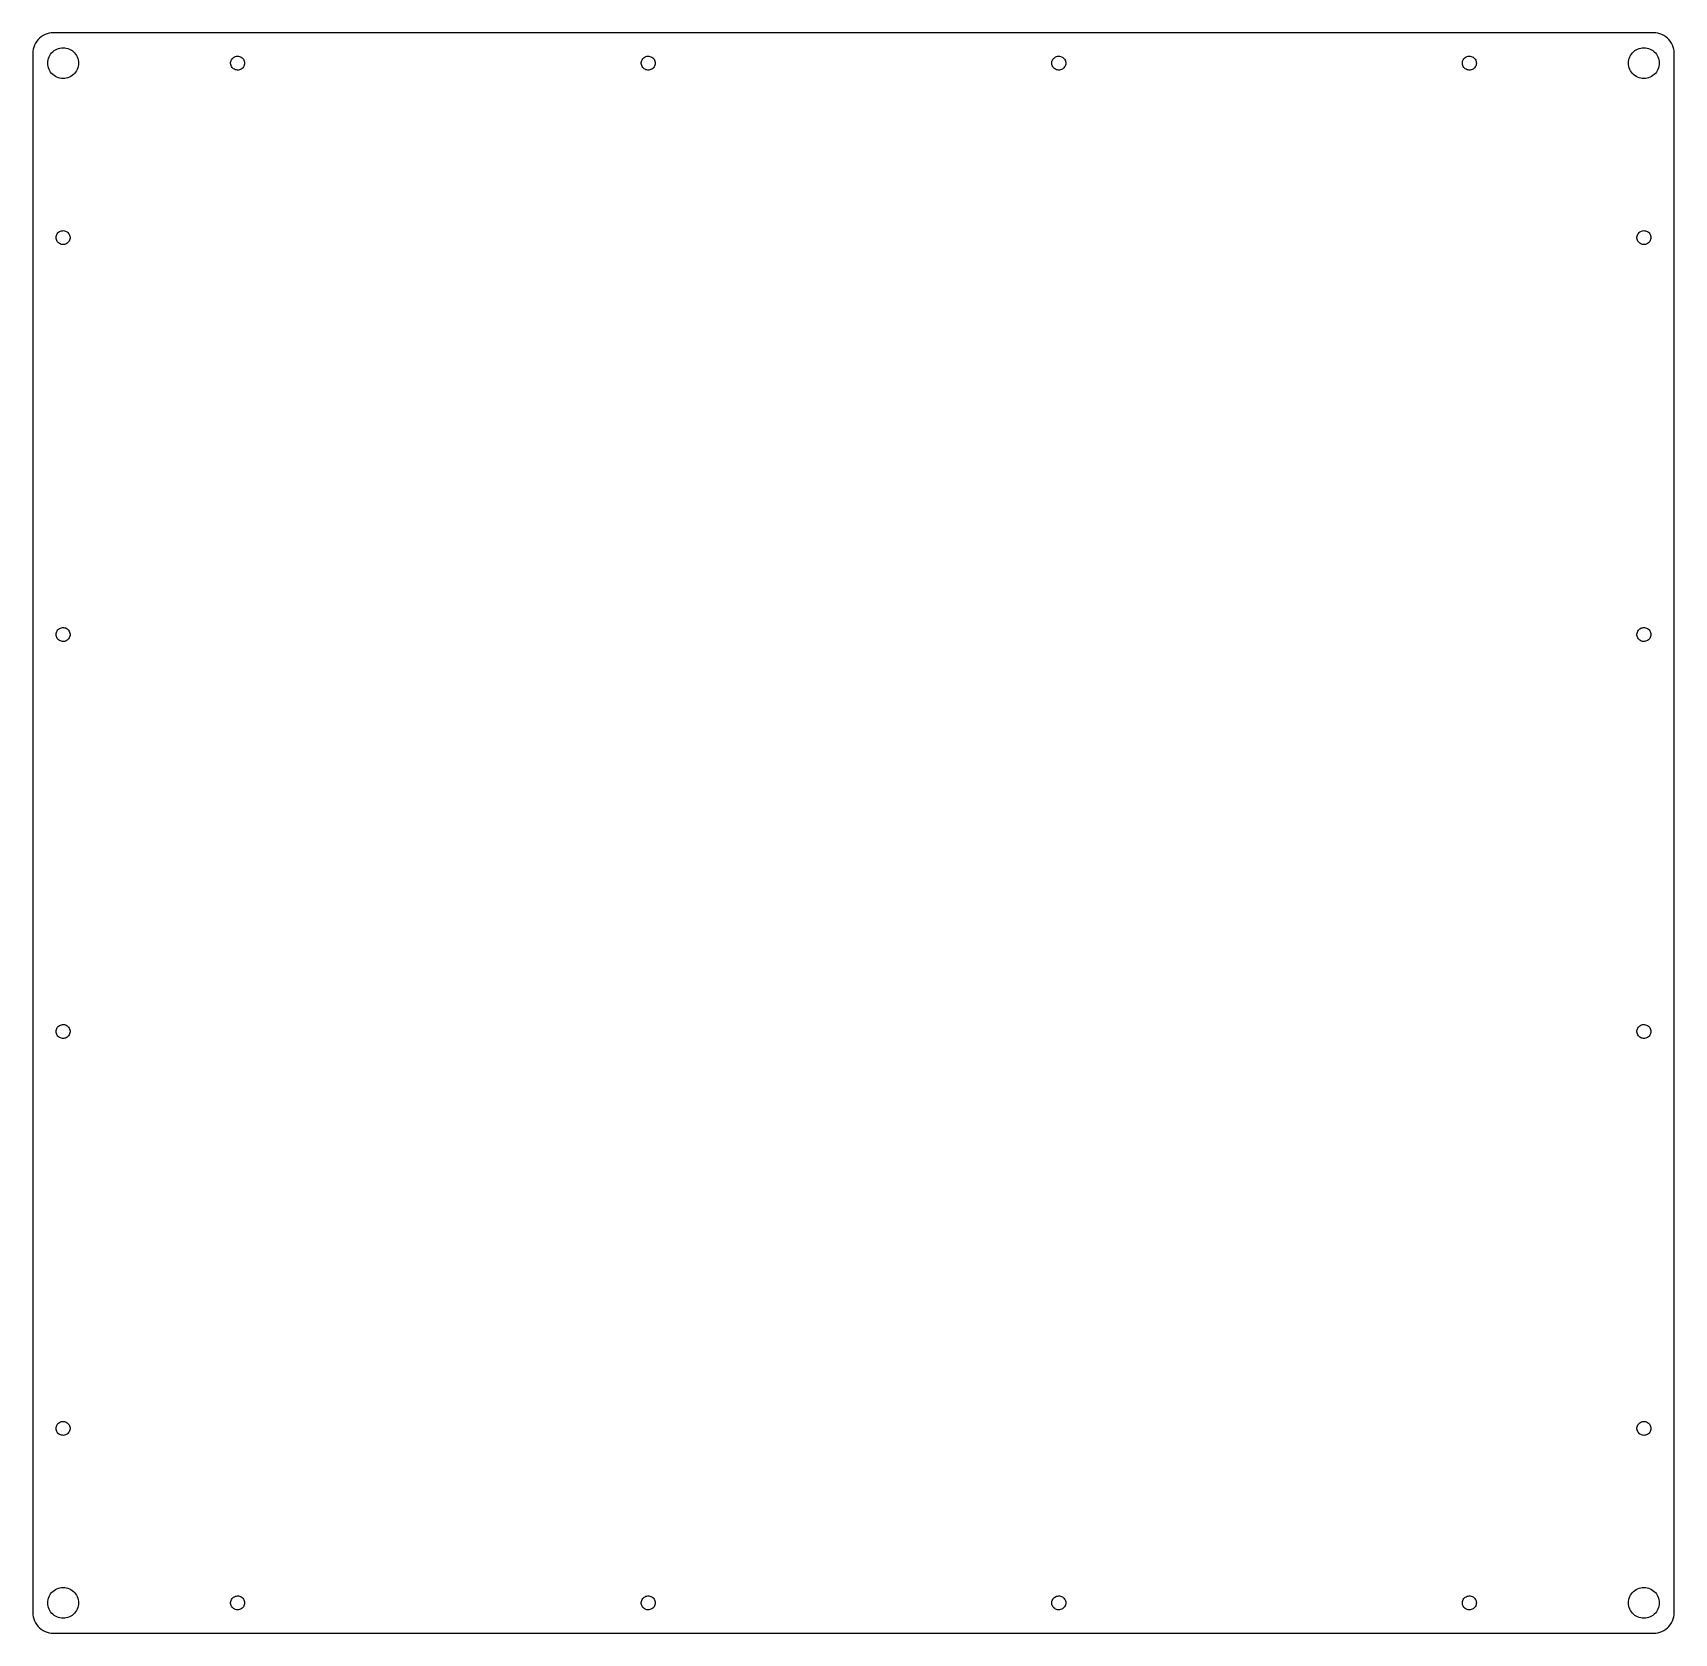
# Model space of a CAD drawing. Header units: metres. Extents: x -200 to 200, y -195 to 195.
import ezdxf

# ---------------------------------------------------------------- set-up
doc = ezdxf.new("R2010")
doc.units = ezdxf.units.M

msp = doc.modelspace()

# ---------------------------------------------------------------- linework, layer by layer
for p, q in [((-199.443, 191.909), (-199.63, 191.42)), ((-199.205, 192.375), (-199.443, 191.909)), ((-198.92, 192.814), (-199.205, 192.375)), ((-198.591, 193.221), (-198.92, 192.814)), ((-198.221, 193.591), (-198.591, 193.221)), ((-197.814, 193.92), (-198.221, 193.591)), ((-197.375, 194.205), (-197.814, 193.92)), ((-196.909, 194.443), (-197.375, 194.205)), ((-196.42, 194.63), (-196.909, 194.443)), ((-195.915, 194.766), (-196.42, 194.63)), ((-195.398, 194.848), (-195.915, 194.766)), ((-194.875, 194.875), (-195.398, 194.848)), ((194.875, 194.875), (-194.875, 194.875)), ((195.398, 194.848), (194.875, 194.875)), ((195.915, 194.766), (195.398, 194.848)), ((196.42, 194.63), (195.915, 194.766)), ((196.909, 194.443), (196.42, 194.63)), ((197.375, 194.205), (196.909, 194.443)), ((197.814, 193.92), (197.375, 194.205)), ((198.221, 193.591), (197.814, 193.92)), ((198.591, 193.221), (198.221, 193.591)), ((198.92, 192.814), (198.591, 193.221)), ((199.205, 192.375), (198.92, 192.814)), ((199.443, 191.909), (199.205, 192.375)), ((199.63, 191.42), (199.443, 191.909)), ((-199.848, 190.398), (-199.875, 189.875)), ((-199.875, 189.875), (-199.875, -189.875)), ((-199.766, 190.915), (-199.848, 190.398)), ((-199.63, 191.42), (-199.766, 190.915)), ((-196.25, 187.5), (-196.229, 187.892)), ((-196.229, 187.892), (-196.168, 188.28)), ((-196.168, 188.28), (-196.066, 188.659)), ((-196.066, 188.659), (-195.926, 189.025)), ((-195.926, 189.025), (-195.748, 189.375)), ((-195.748, 189.375), (-195.534, 189.704)), ((-195.534, 189.704), (-195.287, 190.009)), ((-195.287, 190.009), (-195.009, 190.287)), ((-195.009, 190.287), (-194.704, 190.534)), ((-194.704, 190.534), (-194.375, 190.748)), ((-194.375, 190.748), (-194.025, 190.926)), ((-194.025, 190.926), (-193.659, 191.066)), ((-193.659, 191.066), (-193.28, 191.168)), ((-193.28, 191.168), (-192.892, 191.229)), ((-192.892, 191.229), (-192.5, 191.25)), ((-192.5, 191.25), (-192.108, 191.229)), ((-192.108, 191.229), (-191.72, 191.168)), ((-191.72, 191.168), (-191.341, 191.066)), ((-191.341, 191.066), (-190.975, 190.926)), ((-190.975, 190.926), (-190.625, 190.748)), ((-190.625, 190.748), (-190.296, 190.534)), ((-190.296, 190.534), (-189.991, 190.287)), ((-189.991, 190.287), (-189.713, 190.009)), ((-189.713, 190.009), (-189.466, 189.704)), ((-189.466, 189.704), (-189.252, 189.375)), ((-189.252, 189.375), (-189.074, 189.025)), ((-189.074, 189.025), (-188.934, 188.659)), ((-188.934, 188.659), (-188.832, 188.28)), ((-188.832, 188.28), (-188.771, 187.892)), ((-188.771, 187.892), (-188.75, 187.5)), ((-151.659, 187.87), (-151.588, 188.107)), ((-151.588, 188.107), (-151.482, 188.332)), ((-151.482, 188.332), (-151.346, 188.539)), ((-151.346, 188.539), (-151.18, 188.724)), ((-151.18, 188.724), (-150.989, 188.883)), ((-150.989, 188.883), (-150.777, 189.012)), ((-150.777, 189.012), (-150.549, 189.109)), ((-150.549, 189.109), (-150.309, 189.172)), ((-150.309, 189.172), (-150.062, 189.199)), ((-150.062, 189.199), (-149.814, 189.19)), ((-149.814, 189.19), (-149.57, 189.145)), ((-149.57, 189.145), (-149.335, 189.065)), ((-149.335, 189.065), (-149.114, 188.951)), ((-149.114, 188.951), (-148.913, 188.807)), ((-148.913, 188.807), (-148.734, 188.634)), ((-148.734, 188.634), (-148.582, 188.438)), ((-148.582, 188.438), (-148.461, 188.222)), ((-148.461, 188.222), (-148.372, 187.99)), ((-148.372, 187.99), (-148.318, 187.748)), ((-51.6593, 187.87), (-51.5878, 188.107)), ((-51.5878, 188.107), (-51.4825, 188.332)), ((-51.4825, 188.332), (-51.3455, 188.539)), ((-51.3455, 188.539), (-51.1799, 188.724)), ((-51.1799, 188.724), (-50.9892, 188.883)), ((-50.9892, 188.883), (-50.7773, 189.012)), ((-50.7773, 189.012), (-50.5489, 189.109)), ((-50.5489, 189.109), (-50.3088, 189.172)), ((-50.3088, 189.172), (-50.0621, 189.199)), ((-50.0621, 189.199), (-49.8141, 189.19)), ((-49.8141, 189.19), (-49.57, 189.145)), ((-49.57, 189.145), (-49.3351, 189.065)), ((-49.3351, 189.065), (-49.1144, 188.951)), ((-49.1144, 188.951), (-48.9126, 188.807)), ((-48.9126, 188.807), (-48.7339, 188.634)), ((-48.7339, 188.634), (-48.5822, 188.438)), ((-48.5822, 188.438), (-48.4607, 188.222)), ((-48.4607, 188.222), (-48.3721, 187.99)), ((-48.3721, 187.99), (-48.3181, 187.748)), ((48.3407, 187.87), (48.4122, 188.107)), ((48.4122, 188.107), (48.5175, 188.332)), ((48.5175, 188.332), (48.6544, 188.539)), ((48.6544, 188.539), (48.8201, 188.724)), ((48.8201, 188.724), (49.0108, 188.883)), ((49.0108, 188.883), (49.2227, 189.012)), ((49.2227, 189.012), (49.4511, 189.109)), ((49.4511, 189.109), (49.6912, 189.172)), ((49.6912, 189.172), (49.9379, 189.199)), ((49.9379, 189.199), (50.1859, 189.19)), ((50.1859, 189.19), (50.43, 189.145)), ((50.43, 189.145), (50.6649, 189.065)), ((50.6649, 189.065), (50.8856, 188.951)), ((50.8856, 188.951), (51.0874, 188.807)), ((51.0874, 188.807), (51.2661, 188.634)), ((51.2661, 188.634), (51.4178, 188.438)), ((51.4178, 188.438), (51.5393, 188.222)), ((51.5393, 188.222), (51.6279, 187.99)), ((51.6279, 187.99), (51.6819, 187.748)), ((148.341, 187.87), (148.412, 188.107)), ((148.412, 188.107), (148.518, 188.332)), ((148.518, 188.332), (148.654, 188.539)), ((148.654, 188.539), (148.82, 188.724)), ((148.82, 188.724), (149.011, 188.883)), ((149.011, 188.883), (149.223, 189.012)), ((149.223, 189.012), (149.451, 189.109)), ((149.451, 189.109), (149.691, 189.172)), ((149.691, 189.172), (149.938, 189.199)), ((149.938, 189.199), (150.186, 189.19)), ((150.186, 189.19), (150.43, 189.145)), ((150.43, 189.145), (150.665, 189.065)), ((150.665, 189.065), (150.886, 188.951)), ((150.886, 188.951), (151.087, 188.807)), ((151.087, 188.807), (151.266, 188.634)), ((151.266, 188.634), (151.418, 188.438)), ((151.418, 188.438), (151.539, 188.222)), ((151.539, 188.222), (151.628, 187.99)), ((151.628, 187.99), (151.682, 187.748)), ((188.75, 187.5), (188.771, 187.892)), ((188.771, 187.892), (188.832, 188.28)), ((188.832, 188.28), (188.934, 188.659)), ((188.934, 188.659), (189.074, 189.025)), ((189.074, 189.025), (189.252, 189.375)), ((189.252, 189.375), (189.466, 189.704)), ((189.466, 189.704), (189.713, 190.009)), ((189.713, 190.009), (189.991, 190.287)), ((189.991, 190.287), (190.296, 190.534)), ((190.296, 190.534), (190.625, 190.748)), ((190.625, 190.748), (190.975, 190.926)), ((190.975, 190.926), (191.341, 191.066)), ((191.341, 191.066), (191.72, 191.168)), ((191.72, 191.168), (192.108, 191.229)), ((192.108, 191.229), (192.5, 191.25)), ((192.5, 191.25), (192.892, 191.229)), ((192.892, 191.229), (193.28, 191.168)), ((193.28, 191.168), (193.659, 191.066)), ((193.659, 191.066), (194.025, 190.926)), ((194.025, 190.926), (194.375, 190.748)), ((194.375, 190.748), (194.704, 190.534)), ((194.704, 190.534), (195.009, 190.287)), ((195.009, 190.287), (195.287, 190.009)), ((195.287, 190.009), (195.534, 189.704)), ((195.534, 189.704), (195.748, 189.375)), ((195.748, 189.375), (195.926, 189.025)), ((195.926, 189.025), (196.066, 188.659)), ((196.066, 188.659), (196.168, 188.28)), ((196.168, 188.28), (196.229, 187.892)), ((196.229, 187.892), (196.25, 187.5)), ((199.766, 190.915), (199.63, 191.42)), ((199.848, 190.398), (199.766, 190.915)), ((199.875, 189.875), (199.848, 190.398)), ((199.875, -189.875), (199.875, 189.875)), ((-196.229, 187.108), (-196.25, 187.5)), ((-196.168, 186.72), (-196.229, 187.108)), ((-196.066, 186.341), (-196.168, 186.72)), ((-195.926, 185.975), (-196.066, 186.341)), ((-195.748, 185.625), (-195.926, 185.975)), ((-195.534, 185.296), (-195.748, 185.625)), ((-195.287, 184.991), (-195.534, 185.296)), ((-195.009, 184.713), (-195.287, 184.991)), ((-194.704, 184.466), (-195.009, 184.713)), ((-194.375, 184.252), (-194.704, 184.466)), ((-194.025, 184.074), (-194.375, 184.252)), ((-193.659, 183.934), (-194.025, 184.074)), ((-193.28, 183.832), (-193.659, 183.934)), ((-191.341, 183.934), (-191.72, 183.832)), ((-190.975, 184.074), (-191.341, 183.934)), ((-190.625, 184.252), (-190.975, 184.074)), ((-190.296, 184.466), (-190.625, 184.252)), ((-189.991, 184.713), (-190.296, 184.466)), ((-189.713, 184.991), (-189.991, 184.713)), ((-189.466, 185.296), (-189.713, 184.991)), ((-189.252, 185.625), (-189.466, 185.296)), ((-189.074, 185.975), (-189.252, 185.625)), ((-188.934, 186.341), (-189.074, 185.975)), ((-188.832, 186.72), (-188.934, 186.341)), ((-188.771, 187.108), (-188.832, 186.72)), ((-188.75, 187.5), (-188.771, 187.108)), ((-151.695, 187.624), (-151.659, 187.87)), ((-151.695, 187.376), (-151.695, 187.624)), ((-151.659, 187.13), (-151.695, 187.376)), ((-151.588, 186.893), (-151.659, 187.13)), ((-151.482, 186.668), (-151.588, 186.893)), ((-151.346, 186.461), (-151.482, 186.668)), ((-151.18, 186.276), (-151.346, 186.461)), ((-150.989, 186.117), (-151.18, 186.276)), ((-150.777, 185.988), (-150.989, 186.117)), ((-150.549, 185.891), (-150.777, 185.988)), ((-150.309, 185.828), (-150.549, 185.891)), ((-150.062, 185.801), (-150.309, 185.828)), ((-149.814, 185.81), (-150.062, 185.801)), ((-149.57, 185.855), (-149.814, 185.81)), ((-149.335, 185.935), (-149.57, 185.855)), ((-149.114, 186.049), (-149.335, 185.935)), ((-148.913, 186.193), (-149.114, 186.049)), ((-148.734, 186.366), (-148.913, 186.193)), ((-148.582, 186.562), (-148.734, 186.366)), ((-148.461, 186.778), (-148.582, 186.562)), ((-148.372, 187.01), (-148.461, 186.778)), ((-148.318, 187.252), (-148.372, 187.01)), ((-148.318, 187.748), (-148.3, 187.5)), ((-148.3, 187.5), (-148.318, 187.252)), ((-51.6955, 187.624), (-51.6593, 187.87)), ((-51.6955, 187.376), (-51.6955, 187.624)), ((-51.6593, 187.13), (-51.6955, 187.376)), ((-51.5878, 186.893), (-51.6593, 187.13)), ((-51.4825, 186.668), (-51.5878, 186.893)), ((-51.3455, 186.461), (-51.4825, 186.668)), ((-51.1799, 186.276), (-51.3455, 186.461)), ((-50.9892, 186.117), (-51.1799, 186.276)), ((-50.7773, 185.988), (-50.9892, 186.117)), ((-50.5489, 185.891), (-50.7773, 185.988)), ((-50.3088, 185.828), (-50.5489, 185.891)), ((-50.0621, 185.801), (-50.3088, 185.828)), ((-49.8141, 185.81), (-50.0621, 185.801)), ((-49.57, 185.855), (-49.8141, 185.81)), ((-49.3351, 185.935), (-49.57, 185.855)), ((-49.1144, 186.049), (-49.3351, 185.935)), ((-48.9126, 186.193), (-49.1144, 186.049)), ((-48.7339, 186.366), (-48.9126, 186.193)), ((-48.5822, 186.562), (-48.7339, 186.366)), ((-48.4607, 186.778), (-48.5822, 186.562)), ((-48.3721, 187.01), (-48.4607, 186.778)), ((-48.3181, 187.252), (-48.3721, 187.01)), ((-48.3181, 187.748), (-48.3, 187.5)), ((-48.3, 187.5), (-48.3181, 187.252)), ((48.3045, 187.624), (48.3407, 187.87)), ((48.3045, 187.376), (48.3045, 187.624)), ((48.3407, 187.13), (48.3045, 187.376)), ((48.4122, 186.893), (48.3407, 187.13)), ((48.5175, 186.668), (48.4122, 186.893)), ((48.6544, 186.461), (48.5175, 186.668)), ((48.8201, 186.276), (48.6544, 186.461)), ((49.0108, 186.117), (48.8201, 186.276)), ((49.2227, 185.988), (49.0108, 186.117)), ((49.4511, 185.891), (49.2227, 185.988)), ((49.6912, 185.828), (49.4511, 185.891)), ((49.9379, 185.801), (49.6912, 185.828)), ((50.1859, 185.81), (49.9379, 185.801)), ((50.43, 185.855), (50.1859, 185.81)), ((50.6649, 185.935), (50.43, 185.855)), ((50.8856, 186.049), (50.6649, 185.935)), ((51.0874, 186.193), (50.8856, 186.049)), ((51.2661, 186.366), (51.0874, 186.193)), ((51.4178, 186.562), (51.2661, 186.366)), ((51.5393, 186.778), (51.4178, 186.562)), ((51.6279, 187.01), (51.5393, 186.778)), ((51.6819, 187.252), (51.6279, 187.01)), ((51.6819, 187.748), (51.7, 187.5)), ((51.7, 187.5), (51.6819, 187.252)), ((148.305, 187.624), (148.341, 187.87)), ((148.305, 187.376), (148.305, 187.624)), ((148.341, 187.13), (148.305, 187.376)), ((148.412, 186.893), (148.341, 187.13)), ((148.518, 186.668), (148.412, 186.893)), ((148.654, 186.461), (148.518, 186.668)), ((148.82, 186.276), (148.654, 186.461)), ((149.011, 186.117), (148.82, 186.276)), ((149.223, 185.988), (149.011, 186.117)), ((149.451, 185.891), (149.223, 185.988)), ((149.691, 185.828), (149.451, 185.891)), ((149.938, 185.801), (149.691, 185.828)), ((150.186, 185.81), (149.938, 185.801)), ((150.43, 185.855), (150.186, 185.81)), ((150.665, 185.935), (150.43, 185.855)), ((150.886, 186.049), (150.665, 185.935)), ((151.087, 186.193), (150.886, 186.049)), ((151.266, 186.366), (151.087, 186.193)), ((151.418, 186.562), (151.266, 186.366)), ((151.539, 186.778), (151.418, 186.562)), ((151.628, 187.01), (151.539, 186.778)), ((151.682, 187.252), (151.628, 187.01)), ((151.682, 187.748), (151.7, 187.5)), ((151.7, 187.5), (151.682, 187.252)), ((188.771, 187.108), (188.75, 187.5)), ((188.832, 186.72), (188.771, 187.108)), ((188.934, 186.341), (188.832, 186.72)), ((189.074, 185.975), (188.934, 186.341)), ((189.252, 185.625), (189.074, 185.975)), ((189.466, 185.296), (189.252, 185.625)), ((189.713, 184.991), (189.466, 185.296)), ((189.991, 184.713), (189.713, 184.991)), ((190.296, 184.466), (189.991, 184.713)), ((190.625, 184.252), (190.296, 184.466)), ((190.975, 184.074), (190.625, 184.252)), ((191.341, 183.934), (190.975, 184.074)), ((191.72, 183.832), (191.341, 183.934)), ((193.659, 183.934), (193.28, 183.832)), ((194.025, 184.074), (193.659, 183.934)), ((194.375, 184.252), (194.025, 184.074)), ((194.704, 184.466), (194.375, 184.252)), ((195.009, 184.713), (194.704, 184.466)), ((195.287, 184.991), (195.009, 184.713)), ((195.534, 185.296), (195.287, 184.991)), ((195.748, 185.625), (195.534, 185.296)), ((195.926, 185.975), (195.748, 185.625)), ((196.066, 186.341), (195.926, 185.975)), ((196.168, 186.72), (196.066, 186.341)), ((196.229, 187.108), (196.168, 186.72)), ((196.25, 187.5), (196.229, 187.108)), ((-192.892, 183.771), (-193.28, 183.832)), ((-192.5, 183.75), (-192.892, 183.771)), ((-192.108, 183.771), (-192.5, 183.75)), ((-191.72, 183.832), (-192.108, 183.771)), ((192.108, 183.771), (191.72, 183.832)), ((192.5, 183.75), (192.108, 183.771)), ((192.892, 183.771), (192.5, 183.75)), ((193.28, 183.832), (192.892, 183.771)), ((-194.2, 145), (-194.182, 145.248)), ((-194.182, 144.752), (-194.2, 145)), ((-194.182, 145.248), (-194.128, 145.49)), ((-194.128, 144.51), (-194.182, 144.752)), ((-194.128, 145.49), (-194.039, 145.722)), ((-194.039, 144.278), (-194.128, 144.51)), ((-194.039, 145.722), (-193.918, 145.938)), ((-193.918, 144.062), (-194.039, 144.278)), ((-193.918, 145.938), (-193.766, 146.134)), ((-193.766, 143.866), (-193.918, 144.062)), ((-193.766, 146.134), (-193.587, 146.307)), ((-193.587, 146.307), (-193.386, 146.451)), ((-193.386, 146.451), (-193.165, 146.565)), ((-193.165, 146.565), (-192.93, 146.645)), ((-192.93, 146.645), (-192.686, 146.69)), ((-192.686, 146.69), (-192.438, 146.699)), ((-192.438, 146.699), (-192.191, 146.672)), ((-192.191, 146.672), (-191.951, 146.609)), ((-191.951, 146.609), (-191.723, 146.512)), ((-191.723, 146.512), (-191.511, 146.383)), ((-191.511, 146.383), (-191.32, 146.224)), ((-191.32, 146.224), (-191.154, 146.039)), ((-191.154, 143.961), (-191.32, 143.776)), ((-191.154, 146.039), (-191.018, 145.832)), ((-191.018, 144.168), (-191.154, 143.961)), ((-191.018, 145.832), (-190.912, 145.607)), ((-190.912, 144.393), (-191.018, 144.168)), ((-190.912, 145.607), (-190.841, 145.37)), ((-190.841, 144.63), (-190.912, 144.393)), ((-190.841, 145.37), (-190.805, 145.124)), ((-190.805, 144.876), (-190.841, 144.63)), ((-190.805, 145.124), (-190.805, 144.876)), ((190.805, 145.124), (190.841, 145.37)), ((190.805, 144.876), (190.805, 145.124)), ((190.841, 144.63), (190.805, 144.876)), ((190.841, 145.37), (190.912, 145.607)), ((190.912, 144.393), (190.841, 144.63)), ((190.912, 145.607), (191.018, 145.832)), ((191.018, 144.168), (190.912, 144.393)), ((191.018, 145.832), (191.154, 146.039)), ((191.154, 143.961), (191.018, 144.168)), ((191.154, 146.039), (191.32, 146.224)), ((191.32, 143.776), (191.154, 143.961)), ((191.32, 146.224), (191.511, 146.383)), ((191.511, 146.383), (191.723, 146.512)), ((191.723, 146.512), (191.951, 146.609)), ((191.951, 146.609), (192.191, 146.672)), ((192.191, 146.672), (192.438, 146.699)), ((192.438, 146.699), (192.686, 146.69)), ((192.686, 146.69), (192.93, 146.645)), ((192.93, 146.645), (193.165, 146.565)), ((193.165, 146.565), (193.386, 146.451)), ((193.386, 146.451), (193.587, 146.307)), ((193.587, 146.307), (193.766, 146.134)), ((193.766, 146.134), (193.918, 145.938)), ((193.918, 144.062), (193.766, 143.866)), ((193.918, 145.938), (194.039, 145.722)), ((194.039, 144.278), (193.918, 144.062)), ((194.039, 145.722), (194.128, 145.49)), ((194.128, 144.51), (194.039, 144.278)), ((194.128, 145.49), (194.182, 145.248)), ((194.182, 144.752), (194.128, 144.51)), ((194.182, 145.248), (194.2, 145)), ((194.2, 145), (194.182, 144.752)), ((-193.587, 143.693), (-193.766, 143.866)), ((-193.386, 143.549), (-193.587, 143.693)), ((-193.165, 143.435), (-193.386, 143.549)), ((-192.93, 143.355), (-193.165, 143.435)), ((-192.686, 143.31), (-192.93, 143.355)), ((-192.438, 143.301), (-192.686, 143.31)), ((-192.191, 143.328), (-192.438, 143.301)), ((-191.951, 143.391), (-192.191, 143.328)), ((-191.723, 143.488), (-191.951, 143.391)), ((-191.511, 143.617), (-191.723, 143.488)), ((-191.32, 143.776), (-191.511, 143.617)), ((191.511, 143.617), (191.32, 143.776)), ((191.723, 143.488), (191.511, 143.617)), ((191.951, 143.391), (191.723, 143.488)), ((192.191, 143.328), (191.951, 143.391)), ((192.438, 143.301), (192.191, 143.328)), ((192.686, 143.31), (192.438, 143.301)), ((192.93, 143.355), (192.686, 143.31)), ((193.165, 143.435), (192.93, 143.355)), ((193.386, 143.549), (193.165, 143.435)), ((193.587, 143.693), (193.386, 143.549)), ((193.766, 143.866), (193.587, 143.693)), ((-194.2, 48.3333), (-194.182, 48.5809)), ((-194.182, 48.0858), (-194.2, 48.3333)), ((-194.182, 48.5809), (-194.128, 48.8231)), ((-194.128, 47.8436), (-194.182, 48.0858)), ((-194.128, 48.8231), (-194.039, 49.0549)), ((-194.039, 49.0549), (-193.918, 49.2713)), ((-193.918, 49.2713), (-193.766, 49.4678)), ((-193.766, 49.4678), (-193.587, 49.64)), ((-193.587, 49.64), (-193.386, 49.7844)), ((-193.386, 49.7844), (-193.165, 49.8979)), ((-193.165, 49.8979), (-192.93, 49.978)), ((-192.93, 49.978), (-192.686, 50.0231)), ((-192.686, 50.0231), (-192.438, 50.0322)), ((-192.438, 50.0322), (-192.191, 50.0051)), ((-192.191, 50.0051), (-191.951, 49.9423)), ((-191.951, 49.9423), (-191.723, 49.8452)), ((-191.723, 49.8452), (-191.511, 49.7159)), ((-191.511, 49.7159), (-191.32, 49.5572)), ((-191.32, 49.5572), (-191.154, 49.3723)), ((-191.154, 49.3723), (-191.018, 49.1653)), ((-191.018, 49.1653), (-190.912, 48.9406)), ((-190.912, 48.9406), (-190.841, 48.703)), ((-190.841, 48.703), (-190.805, 48.4574)), ((-190.805, 48.2092), (-190.841, 47.9637)), ((-190.805, 48.4574), (-190.805, 48.2092)), ((190.805, 48.4574), (190.841, 48.703)), ((190.805, 48.2092), (190.805, 48.4574)), ((190.841, 47.9637), (190.805, 48.2092)), ((190.841, 48.703), (190.912, 48.9406)), ((190.912, 48.9406), (191.018, 49.1653)), ((191.018, 49.1653), (191.154, 49.3723)), ((191.154, 49.3723), (191.32, 49.5572)), ((191.32, 49.5572), (191.511, 49.7159)), ((191.511, 49.7159), (191.723, 49.8452)), ((191.723, 49.8452), (191.951, 49.9423)), ((191.951, 49.9423), (192.191, 50.0051)), ((192.191, 50.0051), (192.438, 50.0322)), ((192.438, 50.0322), (192.686, 50.0231)), ((192.686, 50.0231), (192.93, 49.978)), ((192.93, 49.978), (193.165, 49.8979)), ((193.165, 49.8979), (193.386, 49.7844)), ((193.386, 49.7844), (193.587, 49.64)), ((193.587, 49.64), (193.766, 49.4678)), ((193.766, 49.4678), (193.918, 49.2713)), ((193.918, 49.2713), (194.039, 49.0549)), ((194.039, 49.0549), (194.128, 48.8231)), ((194.128, 48.8231), (194.182, 48.5809)), ((194.182, 48.0858), (194.128, 47.8436)), ((194.182, 48.5809), (194.2, 48.3333)), ((194.2, 48.3333), (194.182, 48.0858)), ((-194.039, 47.6118), (-194.128, 47.8436)), ((-193.918, 47.3953), (-194.039, 47.6118)), ((-193.766, 47.1989), (-193.918, 47.3953)), ((-193.587, 47.0266), (-193.766, 47.1989)), ((-193.386, 46.8822), (-193.587, 47.0266)), ((-193.165, 46.7687), (-193.386, 46.8822)), ((-192.93, 46.6886), (-193.165, 46.7687)), ((-192.686, 46.6435), (-192.93, 46.6886)), ((-192.438, 46.6345), (-192.686, 46.6435)), ((-192.191, 46.6616), (-192.438, 46.6345)), ((-191.951, 46.7244), (-192.191, 46.6616)), ((-191.723, 46.8214), (-191.951, 46.7244)), ((-191.511, 46.9507), (-191.723, 46.8214)), ((-191.32, 47.1095), (-191.511, 46.9507)), ((-191.154, 47.2943), (-191.32, 47.1095)), ((-191.018, 47.5013), (-191.154, 47.2943)), ((-190.912, 47.726), (-191.018, 47.5013)), ((-190.841, 47.9637), (-190.912, 47.726)), ((190.912, 47.726), (190.841, 47.9637)), ((191.018, 47.5013), (190.912, 47.726)), ((191.154, 47.2943), (191.018, 47.5013)), ((191.32, 47.1095), (191.154, 47.2943)), ((191.511, 46.9507), (191.32, 47.1095)), ((191.723, 46.8214), (191.511, 46.9507)), ((191.951, 46.7244), (191.723, 46.8214)), ((192.191, 46.6616), (191.951, 46.7244)), ((192.438, 46.6345), (192.191, 46.6616)), ((192.686, 46.6435), (192.438, 46.6345)), ((192.93, 46.6886), (192.686, 46.6435)), ((193.165, 46.7687), (192.93, 46.6886)), ((193.386, 46.8822), (193.165, 46.7687)), ((193.587, 47.0266), (193.386, 46.8822)), ((193.766, 47.1989), (193.587, 47.0266)), ((193.918, 47.3953), (193.766, 47.1989)), ((194.039, 47.6118), (193.918, 47.3953)), ((194.128, 47.8436), (194.039, 47.6118)), ((-194.182, -48.0858), (-194.128, -47.8436)), ((-194.128, -47.8436), (-194.039, -47.6118)), ((-194.039, -47.6118), (-193.918, -47.3953)), ((-193.918, -47.3953), (-193.766, -47.1989)), ((-193.766, -47.1989), (-193.587, -47.0266)), ((-193.587, -47.0266), (-193.386, -46.8822)), ((-193.386, -46.8822), (-193.165, -46.7687)), ((-193.165, -46.7687), (-192.93, -46.6886)), ((-192.93, -46.6886), (-192.686, -46.6435)), ((-192.686, -46.6435), (-192.438, -46.6345)), ((-192.438, -46.6345), (-192.191, -46.6616)), ((-192.191, -46.6616), (-191.951, -46.7244)), ((-191.951, -46.7244), (-191.723, -46.8214)), ((-191.723, -46.8214), (-191.511, -46.9507)), ((-191.511, -46.9507), (-191.32, -47.1095)), ((-191.32, -47.1095), (-191.154, -47.2943)), ((-191.154, -47.2943), (-191.018, -47.5013)), ((-191.018, -47.5013), (-190.912, -47.726)), ((-190.912, -47.726), (-190.841, -47.9637)), ((-190.841, -47.9637), (-190.805, -48.2092)), ((190.805, -48.2092), (190.841, -47.9637)), ((190.841, -47.9637), (190.912, -47.726)), ((190.912, -47.726), (191.018, -47.5013)), ((191.018, -47.5013), (191.154, -47.2943)), ((191.154, -47.2943), (191.32, -47.1095)), ((191.32, -47.1095), (191.511, -46.9507)), ((191.511, -46.9507), (191.723, -46.8214)), ((191.723, -46.8214), (191.951, -46.7244)), ((191.951, -46.7244), (192.191, -46.6616)), ((192.191, -46.6616), (192.438, -46.6345)), ((192.438, -46.6345), (192.686, -46.6435)), ((192.686, -46.6435), (192.93, -46.6886)), ((192.93, -46.6886), (193.165, -46.7687)), ((193.165, -46.7687), (193.386, -46.8822)), ((193.386, -46.8822), (193.587, -47.0266)), ((193.587, -47.0266), (193.766, -47.1989)), ((193.766, -47.1989), (193.918, -47.3953)), ((193.918, -47.3953), (194.039, -47.6118)), ((194.039, -47.6118), (194.128, -47.8436)), ((194.128, -47.8436), (194.182, -48.0858)), ((-194.2, -48.3333), (-194.182, -48.0858)), ((-194.182, -48.5809), (-194.2, -48.3333)), ((-194.128, -48.8231), (-194.182, -48.5809)), ((-194.039, -49.0549), (-194.128, -48.8231)), ((-193.918, -49.2713), (-194.039, -49.0549)), ((-193.766, -49.4678), (-193.918, -49.2713)), ((-193.587, -49.64), (-193.766, -49.4678)), ((-193.386, -49.7844), (-193.587, -49.64)), ((-193.165, -49.8979), (-193.386, -49.7844)), ((-192.93, -49.978), (-193.165, -49.8979)), ((-192.686, -50.0231), (-192.93, -49.978)), ((-192.438, -50.0322), (-192.686, -50.0231)), ((-192.191, -50.0051), (-192.438, -50.0322)), ((-191.951, -49.9423), (-192.191, -50.0051)), ((-191.723, -49.8452), (-191.951, -49.9423)), ((-191.511, -49.7159), (-191.723, -49.8452)), ((-191.32, -49.5572), (-191.511, -49.7159)), ((-191.154, -49.3723), (-191.32, -49.5572)), ((-191.018, -49.1653), (-191.154, -49.3723)), ((-190.912, -48.9406), (-191.018, -49.1653)), ((-190.841, -48.703), (-190.912, -48.9406)), ((-190.805, -48.4574), (-190.841, -48.703)), ((-190.805, -48.2092), (-190.805, -48.4574)), ((190.805, -48.4574), (190.805, -48.2092)), ((190.841, -48.703), (190.805, -48.4574)), ((190.912, -48.9406), (190.841, -48.703)), ((191.018, -49.1653), (190.912, -48.9406)), ((191.154, -49.3723), (191.018, -49.1653)), ((191.32, -49.5572), (191.154, -49.3723)), ((191.511, -49.7159), (191.32, -49.5572)), ((191.723, -49.8452), (191.511, -49.7159)), ((191.951, -49.9423), (191.723, -49.8452)), ((192.191, -50.0051), (191.951, -49.9423)), ((192.438, -50.0322), (192.191, -50.0051)), ((192.686, -50.0231), (192.438, -50.0322)), ((192.93, -49.978), (192.686, -50.0231)), ((193.165, -49.8979), (192.93, -49.978)), ((193.386, -49.7844), (193.165, -49.8979)), ((193.587, -49.64), (193.386, -49.7844)), ((193.766, -49.4678), (193.587, -49.64)), ((193.918, -49.2713), (193.766, -49.4678)), ((194.039, -49.0549), (193.918, -49.2713)), ((194.128, -48.8231), (194.039, -49.0549)), ((194.182, -48.5809), (194.128, -48.8231)), ((194.182, -48.0858), (194.2, -48.3333)), ((194.2, -48.3333), (194.182, -48.5809)), ((-193.918, -144.062), (-193.766, -143.866)), ((-193.766, -143.866), (-193.587, -143.693)), ((-193.587, -143.693), (-193.386, -143.549)), ((-193.386, -143.549), (-193.165, -143.435)), ((-193.165, -143.435), (-192.93, -143.355)), ((-192.93, -143.355), (-192.686, -143.31)), ((-192.686, -143.31), (-192.438, -143.301)), ((-192.438, -143.301), (-192.191, -143.328)), ((-192.191, -143.328), (-191.951, -143.391)), ((-191.951, -143.391), (-191.723, -143.488)), ((-191.723, -143.488), (-191.511, -143.617)), ((-191.511, -143.617), (-191.32, -143.776)), ((-191.32, -143.776), (-191.154, -143.961)), ((191.154, -143.961), (191.32, -143.776)), ((191.32, -143.776), (191.511, -143.617)), ((191.511, -143.617), (191.723, -143.488)), ((191.723, -143.488), (191.951, -143.391)), ((191.951, -143.391), (192.191, -143.328)), ((192.191, -143.328), (192.438, -143.301)), ((192.438, -143.301), (192.686, -143.31)), ((192.686, -143.31), (192.93, -143.355)), ((192.93, -143.355), (193.165, -143.435)), ((193.165, -143.435), (193.386, -143.549)), ((193.386, -143.549), (193.587, -143.693)), ((193.587, -143.693), (193.766, -143.866)), ((193.766, -143.866), (193.918, -144.062)), ((-194.2, -145), (-194.182, -144.752)), ((-194.182, -145.248), (-194.2, -145)), ((-194.182, -144.752), (-194.128, -144.51)), ((-194.128, -145.49), (-194.182, -145.248)), ((-194.128, -144.51), (-194.039, -144.278)), ((-194.039, -145.722), (-194.128, -145.49)), ((-194.039, -144.278), (-193.918, -144.062)), ((-193.918, -145.938), (-194.039, -145.722)), ((-193.766, -146.134), (-193.918, -145.938)), ((-193.587, -146.307), (-193.766, -146.134)), ((-193.386, -146.451), (-193.587, -146.307)), ((-193.165, -146.565), (-193.386, -146.451)), ((-192.93, -146.645), (-193.165, -146.565)), ((-192.686, -146.69), (-192.93, -146.645)), ((-192.438, -146.699), (-192.686, -146.69)), ((-192.191, -146.672), (-192.438, -146.699)), ((-191.951, -146.609), (-192.191, -146.672)), ((-191.723, -146.512), (-191.951, -146.609)), ((-191.511, -146.383), (-191.723, -146.512)), ((-191.32, -146.224), (-191.511, -146.383)), ((-191.154, -146.039), (-191.32, -146.224)), ((-191.154, -143.961), (-191.018, -144.168)), ((-191.018, -145.832), (-191.154, -146.039)), ((-191.018, -144.168), (-190.912, -144.393)), ((-190.912, -145.607), (-191.018, -145.832)), ((-190.912, -144.393), (-190.841, -144.63)), ((-190.841, -145.37), (-190.912, -145.607)), ((-190.841, -144.63), (-190.805, -144.876)), ((-190.805, -145.124), (-190.841, -145.37)), ((-190.805, -144.876), (-190.805, -145.124)), ((190.805, -144.876), (190.841, -144.63)), ((190.805, -145.124), (190.805, -144.876)), ((190.841, -145.37), (190.805, -145.124)), ((190.841, -144.63), (190.912, -144.393)), ((190.912, -145.607), (190.841, -145.37)), ((190.912, -144.393), (191.018, -144.168)), ((191.018, -145.832), (190.912, -145.607)), ((191.018, -144.168), (191.154, -143.961)), ((191.154, -146.039), (191.018, -145.832)), ((191.32, -146.224), (191.154, -146.039)), ((191.511, -146.383), (191.32, -146.224)), ((191.723, -146.512), (191.511, -146.383)), ((191.951, -146.609), (191.723, -146.512)), ((192.191, -146.672), (191.951, -146.609)), ((192.438, -146.699), (192.191, -146.672)), ((192.686, -146.69), (192.438, -146.699)), ((192.93, -146.645), (192.686, -146.69)), ((193.165, -146.565), (192.93, -146.645)), ((193.386, -146.451), (193.165, -146.565)), ((193.587, -146.307), (193.386, -146.451)), ((193.766, -146.134), (193.587, -146.307)), ((193.918, -145.938), (193.766, -146.134)), ((193.918, -144.062), (194.039, -144.278)), ((194.039, -145.722), (193.918, -145.938)), ((194.039, -144.278), (194.128, -144.51)), ((194.128, -145.49), (194.039, -145.722)), ((194.128, -144.51), (194.182, -144.752)), ((194.182, -145.248), (194.128, -145.49)), ((194.182, -144.752), (194.2, -145)), ((194.2, -145), (194.182, -145.248)), ((-193.659, -183.934), (-193.28, -183.832)), ((-193.28, -183.832), (-192.892, -183.771)), ((-192.892, -183.771), (-192.5, -183.75)), ((-192.5, -183.75), (-192.108, -183.771)), ((-192.108, -183.771), (-191.72, -183.832)), ((-191.72, -183.832), (-191.341, -183.934)), ((191.341, -183.934), (191.72, -183.832)), ((191.72, -183.832), (192.108, -183.771)), ((192.108, -183.771), (192.5, -183.75)), ((192.5, -183.75), (192.892, -183.771)), ((192.892, -183.771), (193.28, -183.832)), ((193.28, -183.832), (193.659, -183.934)), ((-196.25, -187.5), (-196.229, -187.108)), ((-196.229, -187.892), (-196.25, -187.5)), ((-196.229, -187.108), (-196.168, -186.72)), ((-196.168, -186.72), (-196.066, -186.341)), ((-196.066, -186.341), (-195.926, -185.975)), ((-195.926, -185.975), (-195.748, -185.625)), ((-195.748, -185.625), (-195.534, -185.296)), ((-195.534, -185.296), (-195.287, -184.991)), ((-195.287, -184.991), (-195.009, -184.713)), ((-195.009, -184.713), (-194.704, -184.466)), ((-194.704, -184.466), (-194.375, -184.252)), ((-194.375, -184.252), (-194.025, -184.074)), ((-194.025, -184.074), (-193.659, -183.934)), ((-191.341, -183.934), (-190.975, -184.074)), ((-190.975, -184.074), (-190.625, -184.252)), ((-190.625, -184.252), (-190.296, -184.466)), ((-190.296, -184.466), (-189.991, -184.713)), ((-189.991, -184.713), (-189.713, -184.991)), ((-189.713, -184.991), (-189.466, -185.296)), ((-189.466, -185.296), (-189.252, -185.625)), ((-189.252, -185.625), (-189.074, -185.975)), ((-189.074, -185.975), (-188.934, -186.341)), ((-188.934, -186.341), (-188.832, -186.72)), ((-188.832, -186.72), (-188.771, -187.108)), ((-188.771, -187.108), (-188.75, -187.5)), ((-188.75, -187.5), (-188.771, -187.892)), ((-151.695, -187.376), (-151.659, -187.13)), ((-151.695, -187.624), (-151.695, -187.376)), ((-151.659, -187.87), (-151.695, -187.624)), ((-151.659, -187.13), (-151.588, -186.893)), ((-151.588, -188.107), (-151.659, -187.87)), ((-151.588, -186.893), (-151.482, -186.668)), ((-151.482, -186.668), (-151.346, -186.461)), ((-151.346, -186.461), (-151.18, -186.276)), ((-151.18, -186.276), (-150.989, -186.117)), ((-150.989, -186.117), (-150.777, -185.988)), ((-150.777, -185.988), (-150.549, -185.891)), ((-150.549, -185.891), (-150.309, -185.828)), ((-150.309, -185.828), (-150.062, -185.801)), ((-150.062, -185.801), (-149.814, -185.81)), ((-149.814, -185.81), (-149.57, -185.855)), ((-149.57, -185.855), (-149.335, -185.935)), ((-149.335, -185.935), (-149.114, -186.049)), ((-149.114, -186.049), (-148.913, -186.193)), ((-148.913, -186.193), (-148.734, -186.366)), ((-148.734, -186.366), (-148.582, -186.562)), ((-148.582, -186.562), (-148.461, -186.778)), ((-148.461, -186.778), (-148.372, -187.01)), ((-148.372, -187.01), (-148.318, -187.252)), ((-148.318, -187.748), (-148.372, -187.99)), ((-148.318, -187.252), (-148.3, -187.5)), ((-148.3, -187.5), (-148.318, -187.748)), ((-51.6955, -187.376), (-51.6593, -187.13)), ((-51.6955, -187.624), (-51.6955, -187.376)), ((-51.6593, -187.87), (-51.6955, -187.624)), ((-51.6593, -187.13), (-51.5878, -186.893)), ((-51.5878, -188.107), (-51.6593, -187.87)), ((-51.5878, -186.893), (-51.4825, -186.668)), ((-51.4825, -186.668), (-51.3455, -186.461)), ((-51.3455, -186.461), (-51.1799, -186.276)), ((-51.1799, -186.276), (-50.9892, -186.117)), ((-50.9892, -186.117), (-50.7773, -185.988)), ((-50.7773, -185.988), (-50.5489, -185.891)), ((-50.5489, -185.891), (-50.3088, -185.828)), ((-50.3088, -185.828), (-50.0621, -185.801)), ((-50.0621, -185.801), (-49.8141, -185.81)), ((-49.8141, -185.81), (-49.57, -185.855)), ((-49.57, -185.855), (-49.3351, -185.935)), ((-49.3351, -185.935), (-49.1144, -186.049)), ((-49.1144, -186.049), (-48.9126, -186.193)), ((-48.9126, -186.193), (-48.7339, -186.366)), ((-48.7339, -186.366), (-48.5822, -186.562)), ((-48.5822, -186.562), (-48.4607, -186.778)), ((-48.4607, -186.778), (-48.3721, -187.01)), ((-48.3721, -187.01), (-48.3181, -187.252)), ((-48.3181, -187.748), (-48.3721, -187.99)), ((-48.3181, -187.252), (-48.3, -187.5)), ((-48.3, -187.5), (-48.3181, -187.748)), ((48.3045, -187.376), (48.3407, -187.13)), ((48.3045, -187.624), (48.3045, -187.376)), ((48.3407, -187.87), (48.3045, -187.624)), ((48.3407, -187.13), (48.4122, -186.893)), ((48.4122, -188.107), (48.3407, -187.87)), ((48.4122, -186.893), (48.5175, -186.668)), ((48.5175, -186.668), (48.6544, -186.461)), ((48.6544, -186.461), (48.8201, -186.276)), ((48.8201, -186.276), (49.0108, -186.117)), ((49.0108, -186.117), (49.2227, -185.988)), ((49.2227, -185.988), (49.4511, -185.891)), ((49.4511, -185.891), (49.6912, -185.828)), ((49.6912, -185.828), (49.9379, -185.801)), ((49.9379, -185.801), (50.1859, -185.81)), ((50.1859, -185.81), (50.43, -185.855)), ((50.43, -185.855), (50.6649, -185.935)), ((50.6649, -185.935), (50.8856, -186.049)), ((50.8856, -186.049), (51.0874, -186.193)), ((51.0874, -186.193), (51.2661, -186.366)), ((51.2661, -186.366), (51.4178, -186.562)), ((51.4178, -186.562), (51.5393, -186.778)), ((51.5393, -186.778), (51.6279, -187.01)), ((51.6279, -187.01), (51.6819, -187.252)), ((51.6819, -187.748), (51.6279, -187.99)), ((51.6819, -187.252), (51.7, -187.5)), ((51.7, -187.5), (51.6819, -187.748)), ((148.305, -187.376), (148.341, -187.13)), ((148.305, -187.624), (148.305, -187.376)), ((148.341, -187.87), (148.305, -187.624)), ((148.341, -187.13), (148.412, -186.893)), ((148.412, -188.107), (148.341, -187.87)), ((148.412, -186.893), (148.518, -186.668)), ((148.518, -186.668), (148.654, -186.461)), ((148.654, -186.461), (148.82, -186.276)), ((148.82, -186.276), (149.011, -186.117)), ((149.011, -186.117), (149.223, -185.988)), ((149.223, -185.988), (149.451, -185.891)), ((149.451, -185.891), (149.691, -185.828)), ((149.691, -185.828), (149.938, -185.801)), ((149.938, -185.801), (150.186, -185.81)), ((150.186, -185.81), (150.43, -185.855)), ((150.43, -185.855), (150.665, -185.935)), ((150.665, -185.935), (150.886, -186.049)), ((150.886, -186.049), (151.087, -186.193)), ((151.087, -186.193), (151.266, -186.366)), ((151.266, -186.366), (151.418, -186.562)), ((151.418, -186.562), (151.539, -186.778)), ((151.539, -186.778), (151.628, -187.01)), ((151.628, -187.01), (151.682, -187.252)), ((151.682, -187.748), (151.628, -187.99)), ((151.682, -187.252), (151.7, -187.5)), ((151.7, -187.5), (151.682, -187.748)), ((188.75, -187.5), (188.771, -187.108)), ((188.771, -187.892), (188.75, -187.5)), ((188.771, -187.108), (188.832, -186.72)), ((188.832, -186.72), (188.934, -186.341)), ((188.934, -186.341), (189.074, -185.975)), ((189.074, -185.975), (189.252, -185.625)), ((189.252, -185.625), (189.466, -185.296)), ((189.466, -185.296), (189.713, -184.991)), ((189.713, -184.991), (189.991, -184.713)), ((189.991, -184.713), (190.296, -184.466)), ((190.296, -184.466), (190.625, -184.252)), ((190.625, -184.252), (190.975, -184.074)), ((190.975, -184.074), (191.341, -183.934)), ((193.659, -183.934), (194.025, -184.074)), ((194.025, -184.074), (194.375, -184.252)), ((194.375, -184.252), (194.704, -184.466)), ((194.704, -184.466), (195.009, -184.713)), ((195.009, -184.713), (195.287, -184.991)), ((195.287, -184.991), (195.534, -185.296)), ((195.534, -185.296), (195.748, -185.625)), ((195.748, -185.625), (195.926, -185.975)), ((195.926, -185.975), (196.066, -186.341)), ((196.066, -186.341), (196.168, -186.72)), ((196.168, -186.72), (196.229, -187.108)), ((196.229, -187.108), (196.25, -187.5)), ((196.25, -187.5), (196.229, -187.892)), ((-199.875, -189.875), (-199.848, -190.398)), ((-199.848, -190.398), (-199.766, -190.915)), ((-199.766, -190.915), (-199.63, -191.42)), ((-199.63, -191.42), (-199.443, -191.909)), ((-196.168, -188.28), (-196.229, -187.892)), ((-196.066, -188.659), (-196.168, -188.28)), ((-195.926, -189.025), (-196.066, -188.659)), ((-195.748, -189.375), (-195.926, -189.025)), ((-195.534, -189.704), (-195.748, -189.375)), ((-195.287, -190.009), (-195.534, -189.704)), ((-195.009, -190.287), (-195.287, -190.009)), ((-194.704, -190.534), (-195.009, -190.287)), ((-194.375, -190.748), (-194.704, -190.534)), ((-194.025, -190.926), (-194.375, -190.748)), ((-193.659, -191.066), (-194.025, -190.926)), ((-193.28, -191.168), (-193.659, -191.066)), ((-192.892, -191.229), (-193.28, -191.168)), ((-192.5, -191.25), (-192.892, -191.229)), ((-192.108, -191.229), (-192.5, -191.25)), ((-191.72, -191.168), (-192.108, -191.229)), ((-191.341, -191.066), (-191.72, -191.168)), ((-190.975, -190.926), (-191.341, -191.066)), ((-190.625, -190.748), (-190.975, -190.926)), ((-190.296, -190.534), (-190.625, -190.748)), ((-189.991, -190.287), (-190.296, -190.534)), ((-189.713, -190.009), (-189.991, -190.287)), ((-189.466, -189.704), (-189.713, -190.009)), ((-189.252, -189.375), (-189.466, -189.704)), ((-189.074, -189.025), (-189.252, -189.375)), ((-188.934, -188.659), (-189.074, -189.025)), ((-188.832, -188.28), (-188.934, -188.659)), ((-188.771, -187.892), (-188.832, -188.28)), ((-151.482, -188.332), (-151.588, -188.107)), ((-151.346, -188.539), (-151.482, -188.332)), ((-151.18, -188.724), (-151.346, -188.539)), ((-150.989, -188.883), (-151.18, -188.724)), ((-150.777, -189.012), (-150.989, -188.883)), ((-150.549, -189.109), (-150.777, -189.012)), ((-150.309, -189.172), (-150.549, -189.109)), ((-150.062, -189.199), (-150.309, -189.172)), ((-149.814, -189.19), (-150.062, -189.199)), ((-149.57, -189.145), (-149.814, -189.19)), ((-149.335, -189.065), (-149.57, -189.145)), ((-149.114, -188.951), (-149.335, -189.065)), ((-148.913, -188.807), (-149.114, -188.951)), ((-148.734, -188.634), (-148.913, -188.807)), ((-148.582, -188.438), (-148.734, -188.634)), ((-148.461, -188.222), (-148.582, -188.438)), ((-148.372, -187.99), (-148.461, -188.222)), ((-51.4825, -188.332), (-51.5878, -188.107)), ((-51.3455, -188.539), (-51.4825, -188.332)), ((-51.1799, -188.724), (-51.3455, -188.539)), ((-50.9892, -188.883), (-51.1799, -188.724)), ((-50.7773, -189.012), (-50.9892, -188.883)), ((-50.5489, -189.109), (-50.7773, -189.012)), ((-50.3088, -189.172), (-50.5489, -189.109)), ((-50.0621, -189.199), (-50.3088, -189.172)), ((-49.8141, -189.19), (-50.0621, -189.199)), ((-49.57, -189.145), (-49.8141, -189.19)), ((-49.3351, -189.065), (-49.57, -189.145)), ((-49.1144, -188.951), (-49.3351, -189.065)), ((-48.9126, -188.807), (-49.1144, -188.951)), ((-48.7339, -188.634), (-48.9126, -188.807)), ((-48.5822, -188.438), (-48.7339, -188.634)), ((-48.4607, -188.222), (-48.5822, -188.438)), ((-48.3721, -187.99), (-48.4607, -188.222)), ((48.5175, -188.332), (48.4122, -188.107)), ((48.6544, -188.539), (48.5175, -188.332)), ((48.8201, -188.724), (48.6544, -188.539)), ((49.0108, -188.883), (48.8201, -188.724)), ((49.2227, -189.012), (49.0108, -188.883)), ((49.4511, -189.109), (49.2227, -189.012)), ((49.6912, -189.172), (49.4511, -189.109)), ((49.9379, -189.199), (49.6912, -189.172)), ((50.1859, -189.19), (49.9379, -189.199)), ((50.43, -189.145), (50.1859, -189.19)), ((50.6649, -189.065), (50.43, -189.145)), ((50.8856, -188.951), (50.6649, -189.065)), ((51.0874, -188.807), (50.8856, -188.951)), ((51.2661, -188.634), (51.0874, -188.807)), ((51.4178, -188.438), (51.2661, -188.634)), ((51.5393, -188.222), (51.4178, -188.438)), ((51.6279, -187.99), (51.5393, -188.222)), ((148.518, -188.332), (148.412, -188.107)), ((148.654, -188.539), (148.518, -188.332)), ((148.82, -188.724), (148.654, -188.539)), ((149.011, -188.883), (148.82, -188.724)), ((149.223, -189.012), (149.011, -188.883)), ((149.451, -189.109), (149.223, -189.012)), ((149.691, -189.172), (149.451, -189.109)), ((149.938, -189.199), (149.691, -189.172)), ((150.186, -189.19), (149.938, -189.199)), ((150.43, -189.145), (150.186, -189.19)), ((150.665, -189.065), (150.43, -189.145)), ((150.886, -188.951), (150.665, -189.065)), ((151.087, -188.807), (150.886, -188.951)), ((151.266, -188.634), (151.087, -188.807)), ((151.418, -188.438), (151.266, -188.634)), ((151.539, -188.222), (151.418, -188.438)), ((151.628, -187.99), (151.539, -188.222)), ((188.832, -188.28), (188.771, -187.892)), ((188.934, -188.659), (188.832, -188.28)), ((189.074, -189.025), (188.934, -188.659)), ((189.252, -189.375), (189.074, -189.025)), ((189.466, -189.704), (189.252, -189.375)), ((189.713, -190.009), (189.466, -189.704)), ((189.991, -190.287), (189.713, -190.009)), ((190.296, -190.534), (189.991, -190.287)), ((190.625, -190.748), (190.296, -190.534)), ((190.975, -190.926), (190.625, -190.748)), ((191.341, -191.066), (190.975, -190.926)), ((191.72, -191.168), (191.341, -191.066)), ((192.108, -191.229), (191.72, -191.168)), ((192.5, -191.25), (192.108, -191.229)), ((192.892, -191.229), (192.5, -191.25)), ((193.28, -191.168), (192.892, -191.229)), ((193.659, -191.066), (193.28, -191.168)), ((194.025, -190.926), (193.659, -191.066)), ((194.375, -190.748), (194.025, -190.926)), ((194.704, -190.534), (194.375, -190.748)), ((195.009, -190.287), (194.704, -190.534)), ((195.287, -190.009), (195.009, -190.287)), ((195.534, -189.704), (195.287, -190.009)), ((195.748, -189.375), (195.534, -189.704)), ((195.926, -189.025), (195.748, -189.375)), ((196.066, -188.659), (195.926, -189.025)), ((196.168, -188.28), (196.066, -188.659)), ((196.229, -187.892), (196.168, -188.28)), ((199.443, -191.909), (199.63, -191.42)), ((199.63, -191.42), (199.766, -190.915)), ((199.766, -190.915), (199.848, -190.398)), ((199.848, -190.398), (199.875, -189.875)), ((-199.443, -191.909), (-199.205, -192.375)), ((-199.205, -192.375), (-198.92, -192.814)), ((-198.92, -192.814), (-198.591, -193.221)), ((-198.591, -193.221), (-198.221, -193.591)), ((-198.221, -193.591), (-197.814, -193.92)), ((-197.814, -193.92), (-197.375, -194.205)), ((-197.375, -194.205), (-196.909, -194.443)), ((-196.909, -194.443), (-196.42, -194.63)), ((-196.42, -194.63), (-195.915, -194.766)), ((-195.915, -194.766), (-195.398, -194.848)), ((-195.398, -194.848), (-194.875, -194.875)), ((-194.875, -194.875), (194.875, -194.875)), ((194.875, -194.875), (195.398, -194.848)), ((195.398, -194.848), (195.915, -194.766)), ((195.915, -194.766), (196.42, -194.63)), ((196.42, -194.63), (196.909, -194.443)), ((196.909, -194.443), (197.375, -194.205)), ((197.375, -194.205), (197.814, -193.92)), ((197.814, -193.92), (198.221, -193.591)), ((198.221, -193.591), (198.591, -193.221)), ((198.591, -193.221), (198.92, -192.814)), ((198.92, -192.814), (199.205, -192.375)), ((199.205, -192.375), (199.443, -191.909))]:
    msp.add_line(p, q)

doc.saveas('drawing.dxf')
